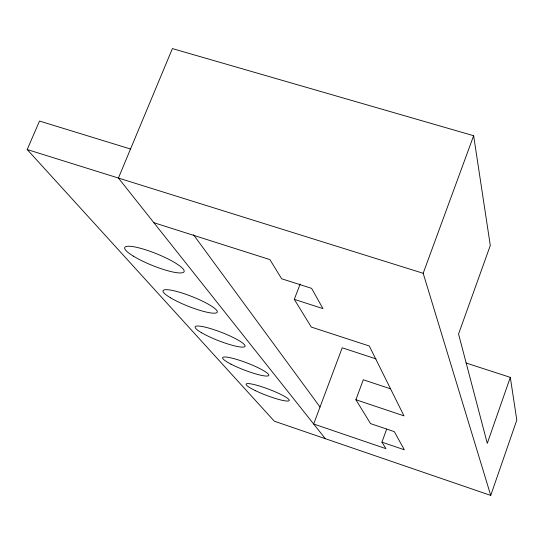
<?xml version="1.0" encoding="UTF-8"?>
<svg xmlns="http://www.w3.org/2000/svg" width="544" height="544" viewBox="0 0 544 544"><rect width="100%" height="100%" fill="white"/><g stroke="black" fill="none" stroke-linecap="round" stroke-linejoin="round"><path stroke-width="0.82" d="M130.526 149.015L39.508 121.054L27.2 149.539L274.332 421.199L490.742 495.414L516.8 420.097L510.313 377.359L465.99 362.998M510.313 377.359L487.281 443.36L458.558 334.002L490.3 245.48L473.647 135.721L172.394 48.586L118.422 178.044L325.319 438.682M376.013 358.884L342.21 347.8L313.664 424L385.927 448.657L381.929 442.156L386.662 429.155M490.742 495.414L423.178 273.278L473.647 135.721M381.929 442.156L404.335 449.779L394.298 431.637L370.546 423.606L355.898 399.738L363.283 379.78L390.476 388.804M355.898 399.738L403.974 415.861L369.288 345.991L311.297 327.066L294.284 299.35L300.206 283.934M27.2 149.539L423.178 273.278M153.877 222.707L269.872 259.576L281.649 278.766L311.59 288.354L322.946 308.604L294.284 299.35M193.501 234.763L320.022 407.028M255.544 390.714A23.025 3.284 20.8 0 0 289.19 400.588A23.025 3.284 20.8 0 0 258.366 385.696A23.025 3.284 20.8 0 0 255.544 390.714M231.016 364.16A24.745 3.788 21 0 0 268.505 375.714A24.745 3.788 21 0 0 237.497 359.666A24.745 3.788 21 0 0 231.016 364.16M201.688 332.799A26.758 4.406 21.3 0 0 243.943 346.99A26.758 4.406 21.3 0 0 214.737 329.929A26.758 4.406 21.3 0 0 201.688 332.799M170.449 297.752A29.145 5.195 21.6 0 0 216.186 312.956A29.145 5.195 21.6 0 0 183.77 293.576A29.145 5.195 21.6 0 0 170.449 297.752M133.334 256.122A32.035 6.208 22.1 0 0 183.185 272.49A32.035 6.208 22.1 0 0 146.805 250.179A32.035 6.208 22.1 0 0 133.334 256.122"/></g></svg>
